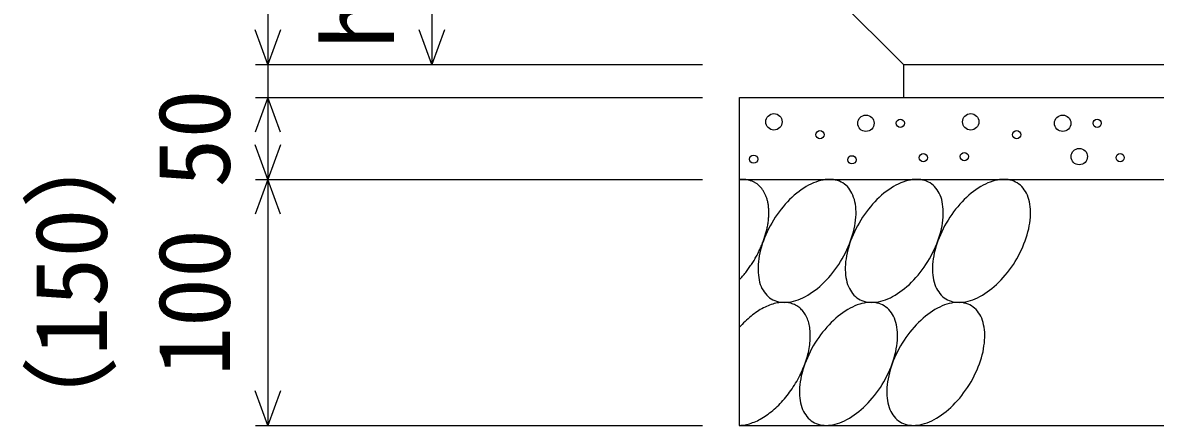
# Model space of a CAD drawing. Units: millimetres, scale not verified. Extents: x -33600 to 33600, y -11880 to 11880.
# Drawn here: x -29974 to -29283, y 5082 to 5328 of the extents above; entities that cross this region are included whole.
import ezdxf
from ezdxf.enums import TextEntityAlignment as Align

# ---------------------------------------------------------------- set-up
doc = ezdxf.new("R2010")
doc.units = ezdxf.units.MM
doc.header["$LTSCALE"] = 40
for name, color, linetype, lineweight in [('0-0_DIM', 7, 'Continuous', 25), ('0-2_HATCH', 6, 'Continuous', 25), ('0-5_OUTLINE', 3, 'Continuous', 25)]:
    doc.layers.add(name, color=color, linetype=linetype, lineweight=lineweight)
doc.styles.add('ＭＳ ゴシック', font='')
doc.styles.get('ＭＳ ゴシック').set_extended_font_data('MS Gothic')

msp = doc.modelspace()

# ---------------------------------------------------------------- linework, layer by layer
at = {"layer": '0-0_DIM'}
for p, q in [((-29824.48, 6082.17), (-29824.48, 5302.17)), ((-29724.48, 5382.17), (-29724.48, 5302.17)), ((-29831.98, 5302.17), (-29559.48, 5302.17)), ((-29831.98, 5282.17), (-29559.48, 5282.17)), ((-29831.98, 5232.17), (-29559.48, 5232.17)), ((-29824.48, 5232.17), (-29824.48, 5082.17)), ((-29831.98, 5082.17), (-29559.48, 5082.17))]:
    msp.add_line(p, q, dxfattribs=at)
for points in [[(-29816.78, 5323.31), (-29824.48, 5302.17), (-29832.17, 5323.31)], [(-29716.78, 5323.31), (-29724.48, 5302.17), (-29732.17, 5323.31)], [(-29824.48, 5302.17), (-29824.48, 5282.17), (-29824.48, 5232.17)], [(-29816.78, 5261.03), (-29824.48, 5282.17), (-29832.17, 5261.03)], [(-29816.78, 5253.31), (-29824.48, 5232.17), (-29832.17, 5253.31)], [(-29816.78, 5211.03), (-29824.48, 5232.17), (-29832.17, 5211.03)], [(-29816.78, 5103.31), (-29824.48, 5082.17), (-29832.17, 5103.31)]]:
    msp.add_lwpolyline(points, dxfattribs=at)
at = {"layer": '0-2_HATCH'}
for points in [[(-29531.81, 5231.82), (-29532.21, 5231.91), (-29532.71, 5231.98), (-29533.11, 5232.05), (-29533.61, 5232.09), (-29534.11, 5232.13), (-29534.51, 5232.16), (-29535.01, 5232.17), (-29535.51, 5232.17), (-29536.01, 5232.16), (-29536.51, 5232.14), (-29537.01, 5232.1)], [(-29520.01, 5219.61), (-29520.11, 5220.11), (-29520.31, 5220.61), (-29520.41, 5221.09), (-29520.61, 5221.57), (-29520.81, 5222.04), (-29521.01, 5222.5), (-29521.21, 5222.95), (-29521.41, 5223.39), (-29521.61, 5223.82), (-29521.81, 5224.25), (-29522.01, 5224.66), (-29522.31, 5225.06), (-29522.51, 5225.46), (-29522.81, 5225.84), (-29523.11, 5226.21), (-29523.31, 5226.57), (-29523.61, 5226.92), (-29523.91, 5227.27), (-29524.21, 5227.6), (-29524.51, 5227.92), (-29524.81, 5228.23), (-29525.21, 5228.52), (-29525.51, 5228.81), (-29525.81, 5229.09), (-29526.21, 5229.35), (-29526.51, 5229.6), (-29526.91, 5229.84), (-29527.31, 5230.07), (-29527.61, 5230.29), (-29528.01, 5230.5), (-29528.41, 5230.69), (-29528.81, 5230.88), (-29529.21, 5231.05), (-29529.61, 5231.21), (-29530.11, 5231.35), (-29530.51, 5231.49), (-29530.91, 5231.61), (-29531.31, 5231.72), (-29531.81, 5231.82)], [(-29473.91, 5229.98), (-29474.91, 5230.56), (-29476.01, 5231.05), (-29477.11, 5231.45), (-29478.31, 5231.77), (-29479.51, 5231.99), (-29480.81, 5232.13), (-29482.11, 5232.17), (-29483.41, 5232.13), (-29484.71, 5231.99), (-29486.11, 5231.77), (-29487.51, 5231.45), (-29488.91, 5231.05), (-29490.41, 5230.56), (-29491.81, 5229.98), (-29493.31, 5229.32), (-29494.81, 5228.57), (-29496.21, 5227.75), (-29497.71, 5226.84), (-29499.21, 5225.85), (-29500.61, 5224.79), (-29502.01, 5223.66), (-29503.51, 5222.46), (-29504.91, 5221.19), (-29506.31, 5219.86), (-29507.61, 5218.46), (-29509.01, 5217.01), (-29510.31, 5215.51), (-29511.51, 5213.95), (-29512.81, 5212.35), (-29513.91, 5210.71), (-29515.11, 5209.02), (-29516.21, 5207.31), (-29517.21, 5205.56), (-29518.21, 5203.78), (-29519.21, 5201.99), (-29520.01, 5200.17), (-29520.91, 5198.35), (-29521.61, 5196.51), (-29522.31, 5194.67)], [(-29466.51, 5218.46), (-29466.81, 5219.85), (-29467.31, 5221.19), (-29467.71, 5222.46), (-29468.31, 5223.66), (-29468.91, 5224.79), (-29469.61, 5225.85), (-29470.31, 5226.84), (-29471.11, 5227.74), (-29472.01, 5228.57), (-29472.91, 5229.32), (-29473.91, 5229.98)], [(-29420.71, 5229.98), (-29421.71, 5230.56), (-29422.81, 5231.05), (-29423.91, 5231.45), (-29425.11, 5231.77), (-29426.31, 5231.99), (-29427.61, 5232.13), (-29428.91, 5232.17), (-29430.21, 5232.13), (-29431.51, 5231.99), (-29432.91, 5231.77), (-29434.31, 5231.45), (-29435.71, 5231.05), (-29437.21, 5230.56), (-29438.61, 5229.98), (-29440.11, 5229.32), (-29441.51, 5228.57), (-29443.01, 5227.75), (-29444.51, 5226.84), (-29445.91, 5225.85), (-29447.41, 5224.79), (-29448.81, 5223.66), (-29450.31, 5222.46), (-29451.71, 5221.19), (-29453.11, 5219.86), (-29454.41, 5218.46), (-29455.71, 5217.01), (-29457.01, 5215.51), (-29458.31, 5213.95), (-29459.51, 5212.35), (-29460.71, 5210.71), (-29461.91, 5209.02), (-29463.01, 5207.31), (-29464.01, 5205.56), (-29465.01, 5203.78), (-29465.91, 5201.99), (-29466.81, 5200.17), (-29467.61, 5198.35), (-29468.41, 5196.51), (-29469.11, 5194.67)], [(-29413.31, 5218.46), (-29413.61, 5219.85), (-29414.01, 5221.19), (-29414.51, 5222.46), (-29415.11, 5223.66), (-29415.71, 5224.79), (-29416.41, 5225.85), (-29417.11, 5226.84), (-29417.91, 5227.74), (-29418.81, 5228.57), (-29419.71, 5229.32), (-29420.71, 5229.98)], [(-29367.51, 5229.98), (-29368.51, 5230.56), (-29369.61, 5231.05), (-29370.71, 5231.45), (-29371.91, 5231.77), (-29373.11, 5231.99), (-29374.41, 5232.13), (-29375.61, 5232.17), (-29377.01, 5232.13), (-29378.31, 5231.99), (-29379.71, 5231.77), (-29381.11, 5231.45), (-29382.51, 5231.05), (-29384.01, 5230.56), (-29385.41, 5229.98), (-29386.91, 5229.32), (-29388.31, 5228.57), (-29389.81, 5227.75), (-29391.31, 5226.84), (-29392.71, 5225.85), (-29394.21, 5224.79), (-29395.61, 5223.66), (-29397.01, 5222.46), (-29398.51, 5221.19), (-29399.81, 5219.86), (-29401.21, 5218.46), (-29402.51, 5217.01), (-29403.81, 5215.51), (-29405.11, 5213.95), (-29406.31, 5212.35), (-29407.51, 5210.71), (-29408.71, 5209.02), (-29409.71, 5207.31), (-29410.81, 5205.56), (-29411.81, 5203.78), (-29412.71, 5201.99), (-29413.61, 5200.17), (-29414.41, 5198.35), (-29415.21, 5196.51), (-29415.91, 5194.67)], [(-29360.11, 5218.46), (-29360.41, 5219.85), (-29360.81, 5221.19), (-29361.31, 5222.46), (-29361.91, 5223.66), (-29362.51, 5224.79), (-29363.21, 5225.85), (-29363.91, 5226.84), (-29364.71, 5227.74), (-29365.61, 5228.57), (-29366.51, 5229.32), (-29367.51, 5229.98)], [(-29522.01, 5195.47), (-29521.81, 5196.15), (-29521.61, 5196.83), (-29521.41, 5197.5), (-29521.21, 5198.18), (-29521.01, 5198.86), (-29520.81, 5199.53), (-29520.61, 5200.2), (-29520.41, 5200.87), (-29520.31, 5201.54), (-29520.11, 5202.21), (-29520.01, 5202.87), (-29519.91, 5203.53), (-29519.71, 5204.19), (-29519.61, 5204.85), (-29519.51, 5205.5), (-29519.41, 5206.15), (-29519.31, 5206.79), (-29519.31, 5207.43), (-29519.21, 5208.07), (-29519.21, 5208.7), (-29519.11, 5209.33), (-29519.11, 5209.95), (-29519.11, 5210.57), (-29519.01, 5211.18), (-29519.01, 5211.79), (-29519.01, 5212.39), (-29519.11, 5212.99), (-29519.11, 5213.58), (-29519.11, 5214.16), (-29519.21, 5214.74), (-29519.21, 5215.31), (-29519.31, 5215.87), (-29519.31, 5216.43), (-29519.41, 5216.98), (-29519.51, 5217.52), (-29519.61, 5218.05), (-29519.71, 5218.58), (-29519.91, 5219.1), (-29520.01, 5219.61)], [(-29499.61, 5159.36), (-29498.21, 5160.02), (-29496.71, 5160.77), (-29495.21, 5161.59), (-29493.81, 5162.5), (-29492.31, 5163.49), (-29490.81, 5164.55), (-29489.41, 5165.68), (-29488.01, 5166.88), (-29486.61, 5168.15), (-29485.21, 5169.48), (-29483.81, 5170.88), (-29482.51, 5172.33), (-29481.21, 5173.83), (-29479.91, 5175.39), (-29478.71, 5176.99), (-29477.51, 5178.63), (-29476.41, 5180.32), (-29475.31, 5182.03), (-29474.21, 5183.78), (-29473.21, 5185.56), (-29472.31, 5187.35), (-29471.41, 5189.16), (-29470.61, 5190.99), (-29469.81, 5192.83), (-29469.11, 5194.67), (-29468.51, 5196.51), (-29467.91, 5198.34), (-29467.41, 5200.17), (-29467.01, 5201.98), (-29466.61, 5203.78), (-29466.31, 5205.55), (-29466.11, 5207.3), (-29465.91, 5209.02), (-29465.81, 5210.7), (-29465.81, 5212.35), (-29465.91, 5213.95), (-29466.01, 5215.5), (-29466.21, 5217.01), (-29466.51, 5218.46)], [(-29446.41, 5159.36), (-29444.91, 5160.02), (-29443.51, 5160.77), (-29442.01, 5161.59), (-29440.51, 5162.5), (-29439.11, 5163.49), (-29437.61, 5164.55), (-29436.21, 5165.68), (-29434.81, 5166.88), (-29433.31, 5168.15), (-29432.01, 5169.48), (-29430.61, 5170.88), (-29429.31, 5172.33), (-29428.01, 5173.83), (-29426.71, 5175.39), (-29425.51, 5176.99), (-29424.31, 5178.63), (-29423.21, 5180.32), (-29422.11, 5182.03), (-29421.01, 5183.78), (-29420.01, 5185.56), (-29419.11, 5187.35), (-29418.21, 5189.16), (-29417.41, 5190.99), (-29416.61, 5192.83), (-29415.91, 5194.67), (-29415.31, 5196.51), (-29414.71, 5198.34), (-29414.21, 5200.17), (-29413.81, 5201.98), (-29413.41, 5203.78), (-29413.11, 5205.55), (-29412.91, 5207.3), (-29412.71, 5209.02), (-29412.61, 5210.7), (-29412.61, 5212.35), (-29412.71, 5213.95), (-29412.81, 5215.5), (-29413.01, 5217.01), (-29413.31, 5218.46)], [(-29393.21, 5159.36), (-29391.71, 5160.02), (-29390.31, 5160.77), (-29388.81, 5161.59), (-29387.31, 5162.5), (-29385.91, 5163.49), (-29384.41, 5164.55), (-29383.01, 5165.68), (-29381.51, 5166.88), (-29380.11, 5168.15), (-29378.71, 5169.48), (-29377.41, 5170.88), (-29376.11, 5172.33), (-29374.81, 5173.83), (-29373.51, 5175.39), (-29372.31, 5176.99), (-29371.11, 5178.63), (-29369.91, 5180.32), (-29368.81, 5182.03), (-29367.81, 5183.78), (-29366.81, 5185.56), (-29365.91, 5187.35), (-29365.01, 5189.16), (-29364.21, 5190.99), (-29363.41, 5192.83), (-29362.71, 5194.67), (-29362.11, 5196.51), (-29361.51, 5198.34), (-29361.01, 5200.17), (-29360.51, 5201.98), (-29360.21, 5203.78), (-29359.91, 5205.55), (-29359.61, 5207.3), (-29359.51, 5209.02), (-29359.41, 5210.7), (-29359.41, 5212.35), (-29359.51, 5213.95), (-29359.61, 5215.5), (-29359.81, 5217.01), (-29360.11, 5218.46)], [(-29537.01, 5170.94), (-29536.51, 5171.47), (-29536.01, 5172.01), (-29535.51, 5172.56), (-29535.01, 5173.11), (-29534.51, 5173.67), (-29534.11, 5174.23), (-29533.61, 5174.81), (-29533.11, 5175.39), (-29532.71, 5175.97), (-29532.21, 5176.56), (-29531.81, 5177.16), (-29531.31, 5177.76), (-29530.91, 5178.37), (-29530.51, 5178.99), (-29530.11, 5179.61), (-29529.61, 5180.23), (-29529.21, 5180.86), (-29528.81, 5181.49), (-29528.41, 5182.13), (-29528.01, 5182.77), (-29527.61, 5183.42), (-29527.31, 5184.07), (-29526.91, 5184.72), (-29526.51, 5185.38), (-29526.21, 5186.04), (-29525.81, 5186.7), (-29525.51, 5187.37), (-29525.21, 5188.03), (-29524.81, 5188.7), (-29524.51, 5189.37), (-29524.21, 5190.05), (-29523.91, 5190.72), (-29523.61, 5191.4), (-29523.31, 5192.07), (-29523.11, 5192.75), (-29522.81, 5193.43), (-29522.51, 5194.11), (-29522.31, 5194.79), (-29522.01, 5195.47)], [(-29522.31, 5194.67), (-29523.01, 5192.83), (-29523.51, 5191), (-29524.01, 5189.17), (-29524.51, 5187.35), (-29524.81, 5185.56), (-29525.11, 5183.78), (-29525.41, 5182.04), (-29525.51, 5180.32), (-29525.61, 5178.64), (-29525.61, 5176.99), (-29525.61, 5175.39), (-29525.41, 5173.84), (-29525.21, 5172.33), (-29524.91, 5170.88), (-29524.61, 5169.49), (-29524.21, 5168.15), (-29523.71, 5166.88), (-29523.21, 5165.68), (-29522.51, 5164.55), (-29521.91, 5163.49), (-29521.11, 5162.5), (-29520.31, 5161.6), (-29519.41, 5160.77), (-29518.51, 5160.02), (-29517.51, 5159.36), (-29516.51, 5158.78), (-29515.41, 5158.29), (-29514.31, 5157.89), (-29513.11, 5157.57), (-29511.91, 5157.35), (-29510.71, 5157.21), (-29509.41, 5157.17), (-29508.11, 5157.21), (-29506.71, 5157.35), (-29505.31, 5157.57), (-29503.91, 5157.89), (-29502.51, 5158.29), (-29501.11, 5158.78), (-29499.61, 5159.36)], [(-29469.11, 5194.67), (-29469.81, 5192.83), (-29470.31, 5191), (-29470.81, 5189.17), (-29471.31, 5187.35), (-29471.61, 5185.56), (-29471.91, 5183.78), (-29472.21, 5182.04), (-29472.31, 5180.32), (-29472.41, 5178.64), (-29472.41, 5176.99), (-29472.31, 5175.39), (-29472.21, 5173.84), (-29472.01, 5172.33), (-29471.71, 5170.88), (-29471.41, 5169.49), (-29471.01, 5168.15), (-29470.51, 5166.88), (-29469.91, 5165.68), (-29469.31, 5164.55), (-29468.61, 5163.49), (-29467.91, 5162.5), (-29467.11, 5161.6), (-29466.21, 5160.77), (-29465.31, 5160.02), (-29464.31, 5159.36), (-29463.31, 5158.78), (-29462.21, 5158.29), (-29461.11, 5157.89), (-29459.91, 5157.57), (-29458.71, 5157.35), (-29457.41, 5157.21), (-29456.21, 5157.17), (-29454.81, 5157.21), (-29453.51, 5157.35), (-29452.11, 5157.57), (-29450.71, 5157.89), (-29449.31, 5158.29), (-29447.81, 5158.78), (-29446.41, 5159.36)], [(-29415.91, 5194.67), (-29416.51, 5192.83), (-29417.11, 5191), (-29417.61, 5189.17), (-29418.11, 5187.35), (-29418.41, 5185.56), (-29418.71, 5183.78), (-29418.91, 5182.04), (-29419.11, 5180.32), (-29419.21, 5178.64), (-29419.21, 5176.99), (-29419.11, 5175.39), (-29419.01, 5173.84), (-29418.81, 5172.33), (-29418.51, 5170.88), (-29418.21, 5169.49), (-29417.81, 5168.15), (-29417.31, 5166.88), (-29416.71, 5165.68), (-29416.11, 5164.55), (-29415.41, 5163.49), (-29414.71, 5162.5), (-29413.91, 5161.6), (-29413.01, 5160.77), (-29412.11, 5160.02), (-29411.11, 5159.36), (-29410.11, 5158.78), (-29409.01, 5158.29), (-29407.91, 5157.89), (-29406.71, 5157.57), (-29405.51, 5157.35), (-29404.21, 5157.21), (-29402.91, 5157.17), (-29401.61, 5157.21), (-29400.31, 5157.35), (-29398.91, 5157.57), (-29397.51, 5157.89), (-29396.11, 5158.29), (-29394.61, 5158.78), (-29393.21, 5159.36)], [(-29496.61, 5149.48), (-29497.01, 5150.19), (-29497.51, 5150.87), (-29498.01, 5151.51), (-29498.51, 5152.13), (-29499.01, 5152.71), (-29499.51, 5153.26), (-29500.11, 5153.77), (-29500.71, 5154.25), (-29501.31, 5154.69), (-29502.01, 5155.1), (-29502.71, 5155.47), (-29503.31, 5155.81), (-29504.11, 5156.11), (-29504.81, 5156.37), (-29505.51, 5156.6), (-29506.31, 5156.79), (-29507.11, 5156.94), (-29507.91, 5157.06), (-29508.71, 5157.13), (-29509.51, 5157.17), (-29510.41, 5157.17), (-29511.21, 5157.13), (-29512.11, 5157.06), (-29513.01, 5156.95), (-29513.91, 5156.8), (-29514.81, 5156.61), (-29515.71, 5156.38), (-29516.61, 5156.12), (-29517.51, 5155.82), (-29518.51, 5155.49), (-29519.41, 5155.11), (-29520.41, 5154.71), (-29521.31, 5154.26), (-29522.31, 5153.79), (-29523.21, 5153.27), (-29524.21, 5152.73), (-29525.11, 5152.15), (-29526.01, 5151.54), (-29527.01, 5150.89)], [(-29448.61, 5154.98), (-29449.61, 5155.56), (-29450.71, 5156.05), (-29451.81, 5156.45), (-29453.01, 5156.77), (-29454.21, 5156.99), (-29455.51, 5157.13), (-29456.71, 5157.18), (-29458.11, 5157.13), (-29459.41, 5157), (-29460.81, 5156.77), (-29462.21, 5156.46), (-29463.61, 5156.05), (-29465.11, 5155.56), (-29466.51, 5154.98), (-29468.01, 5154.32), (-29469.41, 5153.58), (-29470.91, 5152.75), (-29472.41, 5151.84), (-29473.81, 5150.86), (-29475.31, 5149.8), (-29476.71, 5148.66), (-29478.21, 5147.46), (-29479.61, 5146.19), (-29480.91, 5144.86), (-29482.31, 5143.47), (-29483.61, 5142.01), (-29484.91, 5140.51), (-29486.21, 5138.95), (-29487.41, 5137.35), (-29488.61, 5135.71), (-29489.81, 5134.03), (-29490.91, 5132.31), (-29491.91, 5130.56), (-29492.91, 5128.79), (-29493.81, 5126.99), (-29494.71, 5125.18), (-29495.51, 5123.35), (-29496.31, 5121.51), (-29497.01, 5119.67)], [(-29441.21, 5143.46), (-29441.51, 5144.86), (-29441.91, 5146.19), (-29442.41, 5147.46), (-29443.01, 5148.66), (-29443.61, 5149.79), (-29444.31, 5150.85), (-29445.01, 5151.84), (-29445.81, 5152.75), (-29446.71, 5153.57), (-29447.61, 5154.32), (-29448.61, 5154.98)], [(-29395.41, 5154.98), (-29396.41, 5155.56), (-29397.51, 5156.05), (-29398.61, 5156.45), (-29399.81, 5156.77), (-29401.01, 5156.99), (-29402.21, 5157.13), (-29403.51, 5157.18), (-29404.91, 5157.13), (-29406.21, 5157), (-29407.61, 5156.77), (-29409.01, 5156.46), (-29410.41, 5156.05), (-29411.81, 5155.56), (-29413.31, 5154.98), (-29414.81, 5154.32), (-29416.21, 5153.58), (-29417.71, 5152.75), (-29419.21, 5151.84), (-29420.61, 5150.86), (-29422.11, 5149.8), (-29423.51, 5148.66), (-29424.91, 5147.46), (-29426.31, 5146.19), (-29427.71, 5144.86), (-29429.11, 5143.47), (-29430.41, 5142.01), (-29431.71, 5140.51), (-29433.01, 5138.95), (-29434.21, 5137.35), (-29435.41, 5135.71), (-29436.51, 5134.03), (-29437.61, 5132.31), (-29438.71, 5130.56), (-29439.71, 5128.79), (-29440.61, 5126.99), (-29441.51, 5125.18), (-29442.31, 5123.35), (-29443.11, 5121.51), (-29443.81, 5119.67)], [(-29388.01, 5143.46), (-29388.31, 5144.86), (-29388.71, 5146.19), (-29389.21, 5147.46), (-29389.81, 5148.66), (-29390.41, 5149.79), (-29391.11, 5150.85), (-29391.81, 5151.84), (-29392.61, 5152.75), (-29393.51, 5153.57), (-29394.41, 5154.32), (-29395.41, 5154.98)], [(-29527.01, 5150.89), (-29527.91, 5150.21), (-29528.91, 5149.51), (-29529.81, 5148.77), (-29530.71, 5148), (-29531.71, 5147.21), (-29532.61, 5146.39), (-29533.51, 5145.54), (-29534.41, 5144.66), (-29535.21, 5143.76), (-29536.11, 5142.83), (-29537.01, 5141.89)], [(-29502.71, 5107.86), (-29502.01, 5109), (-29501.31, 5110.15), (-29500.71, 5111.3), (-29500.11, 5112.47), (-29499.51, 5113.64), (-29499.01, 5114.82), (-29498.51, 5116), (-29498.01, 5117.19), (-29497.51, 5118.38), (-29497.01, 5119.57), (-29496.61, 5120.77), (-29496.21, 5121.96), (-29495.91, 5123.14), (-29495.51, 5124.33), (-29495.21, 5125.51), (-29494.91, 5126.68), (-29494.71, 5127.85), (-29494.41, 5129.01), (-29494.31, 5130.16), (-29494.11, 5131.3), (-29494.01, 5132.42), (-29493.81, 5133.54), (-29493.81, 5134.64), (-29493.71, 5135.72), (-29493.71, 5136.79), (-29493.71, 5137.84), (-29493.81, 5138.88), (-29493.81, 5139.89), (-29494.01, 5140.88), (-29494.11, 5141.85), (-29494.31, 5142.8), (-29494.41, 5143.73), (-29494.71, 5144.63), (-29494.91, 5145.51), (-29495.21, 5146.36), (-29495.51, 5147.18), (-29495.91, 5147.98), (-29496.21, 5148.75), (-29496.61, 5149.48)], [(-29474.31, 5084.36), (-29472.81, 5085.02), (-29471.41, 5085.77), (-29469.91, 5086.6), (-29468.41, 5087.5), (-29467.01, 5088.49), (-29465.51, 5089.55), (-29464.11, 5090.68), (-29462.61, 5091.88), (-29461.21, 5093.15), (-29459.91, 5094.48), (-29458.51, 5095.88), (-29457.21, 5097.33), (-29455.91, 5098.83), (-29454.61, 5100.39), (-29453.41, 5101.99), (-29452.21, 5103.64), (-29451.01, 5105.32), (-29449.91, 5107.04), (-29448.91, 5108.78), (-29447.91, 5110.56), (-29447.01, 5112.35), (-29446.11, 5114.17), (-29445.31, 5115.99), (-29444.51, 5117.83), (-29443.81, 5119.67), (-29443.21, 5121.51), (-29442.61, 5123.35), (-29442.11, 5125.17), (-29441.61, 5126.99), (-29441.31, 5128.78), (-29441.01, 5130.56), (-29440.71, 5132.3), (-29440.61, 5134.02), (-29440.51, 5135.71), (-29440.51, 5137.35), (-29440.61, 5138.95), (-29440.71, 5140.51), (-29440.91, 5142.01), (-29441.21, 5143.46)], [(-29421.11, 5084.36), (-29419.61, 5085.02), (-29418.21, 5085.77), (-29416.71, 5086.6), (-29415.21, 5087.5), (-29413.81, 5088.49), (-29412.31, 5089.55), (-29410.91, 5090.68), (-29409.41, 5091.88), (-29408.01, 5093.15), (-29406.61, 5094.48), (-29405.31, 5095.88), (-29403.91, 5097.33), (-29402.61, 5098.83), (-29401.41, 5100.39), (-29400.21, 5101.99), (-29399.01, 5103.64), (-29397.81, 5105.32), (-29396.71, 5107.04), (-29395.71, 5108.78), (-29394.71, 5110.56), (-29393.81, 5112.35), (-29392.91, 5114.17), (-29392.01, 5115.99), (-29391.31, 5117.83), (-29390.61, 5119.67), (-29389.91, 5121.51), (-29389.41, 5123.35), (-29388.91, 5125.17), (-29388.41, 5126.99), (-29388.11, 5128.78), (-29387.81, 5130.56), (-29387.51, 5132.3), (-29387.41, 5134.02), (-29387.31, 5135.71), (-29387.31, 5137.35), (-29387.31, 5138.95), (-29387.51, 5140.51), (-29387.71, 5142.01), (-29388.01, 5143.46)], [(-29497.01, 5119.67), (-29497.61, 5117.83), (-29498.21, 5116), (-29498.71, 5114.17), (-29499.21, 5112.36), (-29499.51, 5110.56), (-29499.81, 5108.79), (-29500.01, 5107.04), (-29500.21, 5105.32), (-29500.31, 5103.64), (-29500.31, 5101.99), (-29500.21, 5100.39), (-29500.11, 5098.84), (-29499.91, 5097.33), (-29499.61, 5095.88), (-29499.31, 5094.49), (-29498.91, 5093.15), (-29498.41, 5091.89), (-29497.81, 5090.68), (-29497.21, 5089.55), (-29496.51, 5088.49), (-29495.81, 5087.51), (-29495.01, 5086.6), (-29494.11, 5085.77), (-29493.21, 5085.02), (-29492.21, 5084.36), (-29491.21, 5083.78), (-29490.11, 5083.29), (-29489.01, 5082.89), (-29487.81, 5082.57), (-29486.61, 5082.35), (-29485.31, 5082.21), (-29484.11, 5082.17), (-29482.71, 5082.21), (-29481.41, 5082.35), (-29480.01, 5082.57), (-29478.61, 5082.89), (-29477.21, 5083.29), (-29475.71, 5083.78), (-29474.31, 5084.36)], [(-29443.81, 5119.67), (-29444.41, 5117.83), (-29445.01, 5116), (-29445.51, 5114.17), (-29445.91, 5112.36), (-29446.31, 5110.56), (-29446.61, 5108.79), (-29446.81, 5107.04), (-29447.01, 5105.32), (-29447.11, 5103.64), (-29447.11, 5101.99), (-29447.01, 5100.39), (-29446.91, 5098.84), (-29446.71, 5097.33), (-29446.41, 5095.88), (-29446.11, 5094.49), (-29445.71, 5093.15), (-29445.21, 5091.89), (-29444.61, 5090.68), (-29444.01, 5089.55), (-29443.31, 5088.49), (-29442.61, 5087.51), (-29441.81, 5086.6), (-29440.91, 5085.77), (-29440.01, 5085.02), (-29439.01, 5084.36), (-29438.01, 5083.78), (-29436.91, 5083.29), (-29435.81, 5082.89), (-29434.61, 5082.57), (-29433.41, 5082.35), (-29432.11, 5082.21), (-29430.81, 5082.17), (-29429.51, 5082.21), (-29428.21, 5082.35), (-29426.81, 5082.57), (-29425.41, 5082.89), (-29424.01, 5083.29), (-29422.51, 5083.78), (-29421.11, 5084.36)], [(-29537.01, 5082.17), (-29536.11, 5082.2), (-29535.21, 5082.27), (-29534.41, 5082.38), (-29533.51, 5082.53), (-29532.61, 5082.71), (-29531.71, 5082.93), (-29530.71, 5083.19), (-29529.81, 5083.48), (-29528.91, 5083.81), (-29527.91, 5084.18), (-29527.01, 5084.58), (-29526.01, 5085.02), (-29525.11, 5085.49), (-29524.21, 5086), (-29523.21, 5086.54), (-29522.31, 5087.12), (-29521.31, 5087.73), (-29520.41, 5088.37), (-29519.41, 5089.04), (-29518.51, 5089.74), (-29517.51, 5090.47), (-29516.61, 5091.24), (-29515.71, 5092.03), (-29514.81, 5092.85), (-29513.91, 5093.69), (-29513.01, 5094.57), (-29512.11, 5095.46), (-29511.21, 5096.39), (-29510.41, 5097.33), (-29509.51, 5098.3), (-29508.71, 5099.29), (-29507.91, 5100.3), (-29507.11, 5101.33), (-29506.31, 5102.38), (-29505.51, 5103.44), (-29504.81, 5104.53), (-29504.11, 5105.62), (-29503.31, 5106.74), (-29502.71, 5107.86)]]:
    msp.add_lwpolyline(points, dxfattribs=at)
for centre, radius in [((-29515.89, 5267.27), 5), ((-29459.82, 5266.4), 5), ((-29395.89, 5267.27), 5), ((-29339.82, 5266.4), 5), ((-29438.79, 5266.4), 2.5), ((-29318.79, 5266.4), 2.5), ((-29487.85, 5259.39), 2.5), ((-29367.85, 5259.39), 2.5), ((-29329.73, 5246.07), 5), ((-29528.31, 5244.48), 2.5), ((-29468.34, 5244.12), 2.5), ((-29424.77, 5245.39), 2.5), ((-29399.83, 5246.07), 2.5), ((-29304.77, 5245.39), 2.5)]:
    msp.add_circle(centre, radius, dxfattribs=at)
at = {"layer": '0-5_OUTLINE'}
for p, q in [((-29436.98, 5302.17), (-29486.98, 5352.17)), ((-29436.98, 5302.17), (-28736.98, 5302.17)), ((-29436.98, 5302.17), (-29436.98, 5282.17)), ((-29536.98, 5282.17), (-28636.98, 5282.17)), ((-29536.98, 5082.17), (-29536.98, 5282.17)), ((-29536.98, 5232.17), (-28636.98, 5232.17)), ((-29536.98, 5082.17), (-28636.98, 5082.17))]:
    msp.add_line(p, q, dxfattribs=at)

# ---------------------------------------------------------------- texts
at = {"layer": '0-0_DIM', "style": 'ＭＳ ゴシック'}
for s, p in [('h1', (-29734.48, 5312.17)), ('50', (-29834.48, 5227.17)), ('（150）', (-29909.48, 5064.6)), ('100', (-29834.48, 5112.17))]:
    msp.add_text(s, height=43.99, rotation=90, dxfattribs=at).set_placement(p, align=Align.BOTTOM_LEFT)

doc.saveas('drawing.dxf')
